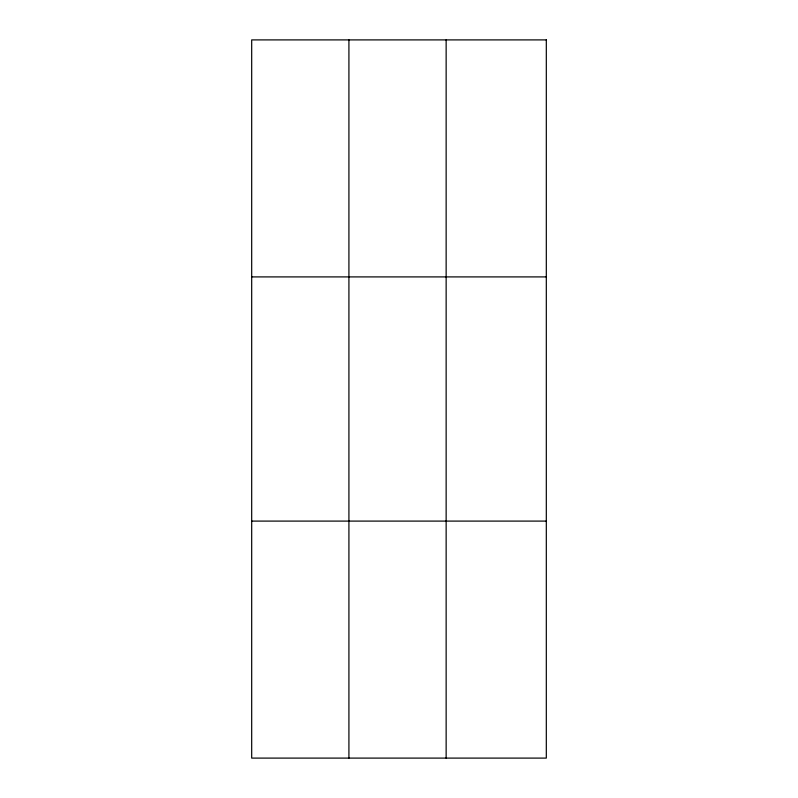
<?xml version="1.0" encoding="UTF-8"?>
<svg xmlns="http://www.w3.org/2000/svg" width="798" height="798" viewBox="0 0 798 798"><rect width="100%" height="100%" fill="white"/><g stroke="black" fill="none" stroke-linecap="round" stroke-linejoin="round"><path stroke-width="1.2" d="M348.916 758.1L348.916 39.9M446.142 758.1L446.142 39.9M251.689 276.906L546.311 276.906M251.689 521.094L546.311 521.094M546.311 39.9L546.311 758.1L251.689 758.1L251.689 39.9L546.311 39.9"/></g></svg>
